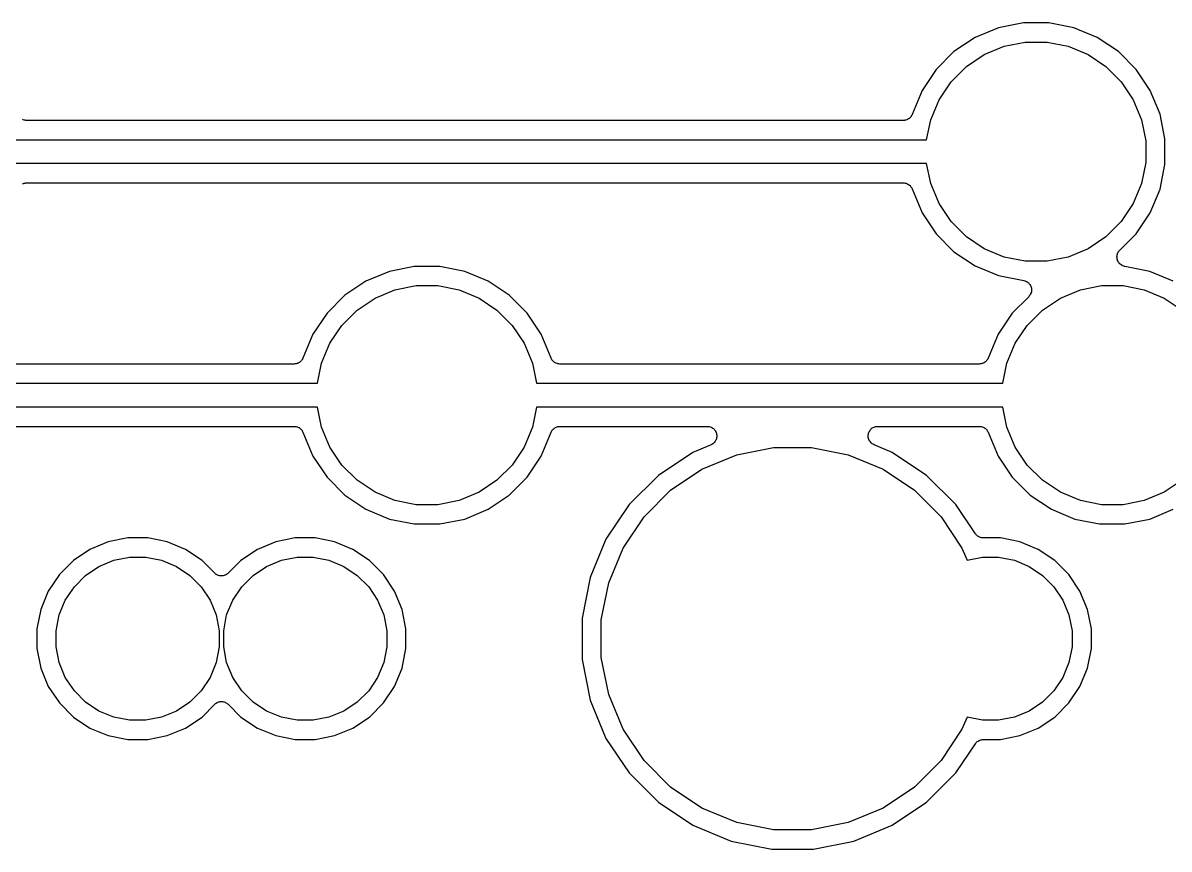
# Model space of a CAD drawing. Extents: x 0.9 to 12.6, y -6.4 to -2.3.
# Drawn here: x 10.6529 to 11.1233, y -5.8989 to -5.5596 of the extents above; entities that cross this region are included whole.
import ezdxf

# ---------------------------------------------------------------- set-up
doc = ezdxf.new("R2010")
doc.units = 0
doc.header["$MEASUREMENT"] = 0
doc.layers.add('BLACK', color=7, linetype='CONTINUOUS')

msp = doc.modelspace()

# ---------------------------------------------------------------- linework, layer by layer
at = {"layer": 'BLACK', "linetype": 'CONTINUOUS'}
for p, q in [((11.0635, -5.55963), (11.0533, -5.56166)), ((11.074, -5.55963), (11.0635, -5.55963)), ((11.0842, -5.56166), (11.074, -5.55963)), ((11.0533, -5.56166), (11.0437, -5.56564)), ((11.0938, -5.56564), (11.0842, -5.56166)), ((11.0437, -5.56564), (11.035, -5.57143)), ((11.0474, -5.57262), (11.0556, -5.56923)), ((11.0556, -5.56923), (11.0643, -5.5675)), ((11.0643, -5.5675), (11.0732, -5.5675)), ((11.0732, -5.5675), (11.0819, -5.56923)), ((11.0819, -5.56923), (11.0901, -5.57262)), ((11.1025, -5.57143), (11.0938, -5.56564)), ((11.035, -5.57143), (11.0277, -5.57879)), ((11.0401, -5.57755), (11.0474, -5.57262)), ((11.0901, -5.57262), (11.0974, -5.57755)), ((11.1098, -5.57879), (11.1025, -5.57143)), ((11.0277, -5.57879), (11.0219, -5.58745)), ((11.0338, -5.58381), (11.0401, -5.57755)), ((11.0974, -5.57755), (11.1037, -5.58381)), ((11.1156, -5.58745), (11.1098, -5.57879)), ((11.0219, -5.58745), (11.0178, -5.59727)), ((11.0289, -5.59118), (11.0338, -5.58381)), ((11.1037, -5.58381), (11.1086, -5.59118)), ((11.1196, -5.59708), (11.1156, -5.58745)), ((11.0255, -5.59937), (11.0289, -5.59118)), ((11.1086, -5.59118), (11.112, -5.59937)), ((11.0176, -5.59765), (11.0175, -5.59797)), ((11.0178, -5.59732), (11.0176, -5.59765)), ((11.0178, -5.59727), (11.0178, -5.59729)), ((11.0178, -5.59729), (11.0178, -5.59729)), ((11.0178, -5.59729), (11.0178, -5.59729)), ((11.0178, -5.59729), (11.0178, -5.59732)), ((11.1216, -5.60729), (11.1196, -5.59708)), ((10.653, -5.59939), (10.6527, -5.59921)), ((10.653, -5.5994), (10.653, -5.59939)), ((10.653, -5.59939), (10.653, -5.59939)), ((10.6534, -5.59951), (10.653, -5.5994)), ((10.6537, -5.59962), (10.6534, -5.59951)), ((10.6538, -5.59962), (10.6537, -5.59962)), ((10.6538, -5.59963), (10.6538, -5.59962)), ((10.6541, -5.59966), (10.6538, -5.59963)), ((10.6545, -5.5997), (10.6541, -5.59966)), ((10.6546, -5.5997), (10.6545, -5.5997)), ((10.6545, -5.5997), (10.6545, -5.5997)), ((10.6545, -5.5997), (10.6545, -5.5997)), ((10.6545, -5.5997), (10.6545, -5.5997)), ((11.0142, -5.5997), (10.6546, -5.5997)), ((11.0146, -5.59967), (11.0142, -5.5997)), ((11.0149, -5.59964), (11.0146, -5.59967)), ((11.015, -5.59963), (11.0149, -5.59963)), ((11.0149, -5.59963), (11.0149, -5.59964)), ((11.0153, -5.59952), (11.015, -5.59963)), ((11.0157, -5.59942), (11.0153, -5.59952)), ((11.016, -5.59923), (11.0157, -5.59941)), ((11.0157, -5.59941), (11.0157, -5.59941)), ((11.0157, -5.59941), (11.0157, -5.59942)), ((11.0163, -5.59907), (11.016, -5.59923)), ((11.0164, -5.59905), (11.0163, -5.59907)), ((11.0167, -5.59882), (11.0164, -5.59905)), ((11.0164, -5.59905), (11.0164, -5.59905)), ((11.0169, -5.59859), (11.0167, -5.59882)), ((11.017, -5.59856), (11.0169, -5.59857)), ((11.0169, -5.59857), (11.0169, -5.59859)), ((11.0172, -5.59828), (11.017, -5.59856)), ((11.0174, -5.598), (11.0172, -5.59828)), ((11.0175, -5.59797), (11.0174, -5.59798)), ((11.0174, -5.59798), (11.0174, -5.598)), ((11.0238, -5.60758), (11.0255, -5.59937)), ((11.112, -5.59937), (11.1137, -5.60807)), ((10.6449, -5.60758), (11.0238, -5.60758)), ((11.1137, -5.60807), (11.1137, -5.61693)), ((11.1216, -5.61771), (11.1216, -5.60729)), ((11.0238, -5.61742), (10.6449, -5.61742)), ((11.0255, -5.62563), (11.0238, -5.61742)), ((11.1137, -5.61693), (11.112, -5.62563)), ((11.1196, -5.62792), (11.1216, -5.61771)), ((10.6527, -5.62576), (10.6531, -5.62559)), ((10.6531, -5.62558), (10.6534, -5.62548)), ((10.6531, -5.62559), (10.6531, -5.62558)), ((10.6531, -5.62559), (10.6531, -5.62559)), ((10.6534, -5.62548), (10.6538, -5.62537)), ((10.6538, -5.62536), (10.6542, -5.62533)), ((10.6538, -5.62537), (10.6538, -5.62536)), ((10.6538, -5.62537), (10.6538, -5.62537)), ((10.6542, -5.62533), (10.6546, -5.6253)), ((10.6546, -5.6253), (11.0142, -5.6253)), ((11.0142, -5.6253), (11.0142, -5.6253)), ((11.0142, -5.6253), (11.0142, -5.6253)), ((11.0142, -5.6253), (11.0142, -5.6253)), ((11.0142, -5.6253), (11.0142, -5.6253)), ((11.0142, -5.6253), (11.0146, -5.62534)), ((11.0146, -5.62534), (11.015, -5.62537)), ((11.015, -5.62537), (11.015, -5.62538)), ((11.015, -5.62538), (11.015, -5.62538)), ((11.015, -5.62538), (11.0154, -5.62549)), ((11.0154, -5.62549), (11.0157, -5.6256)), ((11.0157, -5.6256), (11.0157, -5.62561)), ((11.0157, -5.62561), (11.0157, -5.62561)), ((11.0157, -5.62561), (11.0161, -5.62579)), ((11.0161, -5.62579), (11.0164, -5.62596)), ((11.0164, -5.62596), (11.0164, -5.62598)), ((11.0164, -5.62598), (11.0164, -5.62598)), ((11.0164, -5.62598), (11.0167, -5.62622)), ((11.0289, -5.63382), (11.0255, -5.62563)), ((11.112, -5.62563), (11.1086, -5.63382)), ((11.0167, -5.62622), (11.017, -5.62645)), ((11.017, -5.62645), (11.017, -5.62647)), ((11.017, -5.62647), (11.017, -5.62648)), ((11.017, -5.62648), (11.0172, -5.62676)), ((11.0172, -5.62676), (11.0175, -5.62705)), ((11.0175, -5.62705), (11.0175, -5.62706)), ((11.0175, -5.62706), (11.0175, -5.62708)), ((11.0175, -5.62708), (11.0177, -5.6274)), ((11.0177, -5.6274), (11.0178, -5.62773)), ((11.0178, -5.62773), (11.0219, -5.63755)), ((11.1156, -5.63755), (11.1196, -5.62792)), ((11.0338, -5.64119), (11.0289, -5.63382)), ((11.1086, -5.63382), (11.1037, -5.64119)), ((11.0219, -5.63755), (11.0277, -5.64621)), ((11.1098, -5.64621), (11.1156, -5.63755)), ((11.0401, -5.64745), (11.0338, -5.64119)), ((11.1037, -5.64119), (11.0974, -5.64745)), ((11.0277, -5.64621), (11.035, -5.65357)), ((11.0474, -5.65238), (11.0401, -5.64745)), ((11.0974, -5.64745), (11.0901, -5.65238)), ((11.1031, -5.65296), (11.1098, -5.64621)), ((11.035, -5.65357), (11.0437, -5.65936)), ((11.0556, -5.65577), (11.0474, -5.65238)), ((11.0901, -5.65238), (11.0819, -5.65577)), ((11.1022, -5.65421), (11.1024, -5.65388)), ((11.1024, -5.65388), (11.1026, -5.65355)), ((11.1026, -5.65354), (11.1028, -5.65325)), ((11.1026, -5.65355), (11.1026, -5.65354)), ((11.1026, -5.65354), (11.1026, -5.65354)), ((11.1028, -5.65325), (11.1031, -5.65296)), ((11.0643, -5.6575), (11.0556, -5.65577)), ((11.0732, -5.6575), (11.0643, -5.6575)), ((11.0819, -5.65577), (11.0732, -5.6575)), ((11.1019, -5.65571), (11.102, -5.65533)), ((11.1019, -5.65572), (11.1019, -5.65571)), ((11.1019, -5.65573), (11.1019, -5.65572)), ((11.102, -5.6561), (11.1019, -5.65573)), ((11.102, -5.65495), (11.1021, -5.65458)), ((11.102, -5.65496), (11.102, -5.65495)), ((11.102, -5.65495), (11.102, -5.65495)), ((11.102, -5.65533), (11.102, -5.65496)), ((11.102, -5.65647), (11.102, -5.6561)), ((11.102, -5.65648), (11.102, -5.65647)), ((11.102, -5.65649), (11.102, -5.65648)), ((11.1021, -5.65685), (11.102, -5.65649)), ((11.1021, -5.65458), (11.1022, -5.65423)), ((11.1022, -5.65721), (11.1021, -5.65685)), ((11.1022, -5.65422), (11.1022, -5.65421)), ((11.1022, -5.65423), (11.1022, -5.65422)), ((11.1022, -5.65722), (11.1022, -5.65721)), ((11.1022, -5.65723), (11.1022, -5.65722)), ((11.1024, -5.65756), (11.1022, -5.65723)), ((11.1026, -5.65789), (11.1024, -5.65756)), ((11.1026, -5.6579), (11.1026, -5.65789)), ((11.1026, -5.65791), (11.1026, -5.6579)), ((11.1028, -5.6582), (11.1026, -5.65791)), ((11.103, -5.65849), (11.1028, -5.6582)), ((11.103, -5.6585), (11.103, -5.65849)), ((11.1033, -5.65875), (11.103, -5.6585)), ((11.103, -5.6585), (11.103, -5.6585)), ((11.1036, -5.65899), (11.1033, -5.65875)), ((10.8033, -5.66166), (10.7937, -5.66564)), ((10.8135, -5.65963), (10.8033, -5.66166)), ((10.824, -5.65963), (10.8135, -5.65963)), ((10.8342, -5.66166), (10.824, -5.65963)), ((10.8438, -5.66564), (10.8342, -5.66166)), ((11.0437, -5.65936), (11.0533, -5.66334)), ((11.0533, -5.66334), (11.0637, -5.6654)), ((11.1036, -5.659), (11.1036, -5.65899)), ((11.1036, -5.65899), (11.1036, -5.65899)), ((11.104, -5.65918), (11.1036, -5.659)), ((11.1043, -5.65936), (11.104, -5.65918)), ((11.1047, -5.65948), (11.1043, -5.65936)), ((11.1043, -5.65936), (11.1043, -5.65936)), ((11.1043, -5.65936), (11.1043, -5.65936)), ((11.105, -5.65959), (11.1047, -5.65948)), ((11.1051, -5.6596), (11.105, -5.65959)), ((11.105, -5.65959), (11.105, -5.65959)), ((11.105, -5.65959), (11.105, -5.65959)), ((11.105, -5.65959), (11.105, -5.65959)), ((11.1154, -5.66166), (11.1051, -5.6596)), ((11.125, -5.66564), (11.1154, -5.66166)), ((10.7937, -5.66564), (10.785, -5.67143)), ((10.8056, -5.66923), (10.8143, -5.6675)), ((10.8143, -5.6675), (10.8232, -5.6675)), ((10.8232, -5.6675), (10.8319, -5.66923)), ((10.8525, -5.67143), (10.8438, -5.66564)), ((11.0637, -5.6654), (11.0637, -5.66541)), ((11.0637, -5.66541), (11.0637, -5.66541)), ((11.0637, -5.66541), (11.0637, -5.66541)), ((11.0637, -5.66541), (11.0637, -5.66541)), ((11.0637, -5.66541), (11.0641, -5.66552)), ((11.0641, -5.66552), (11.0644, -5.66564)), ((11.0644, -5.66564), (11.0644, -5.66564)), ((11.0644, -5.66564), (11.0645, -5.66564)), ((11.0645, -5.66564), (11.0648, -5.66582)), ((11.0648, -5.66582), (11.0651, -5.666)), ((11.0651, -5.666), (11.0651, -5.66601)), ((11.0651, -5.66601), (11.0651, -5.66601)), ((11.0651, -5.66601), (11.0654, -5.66625)), ((11.0654, -5.66625), (11.0657, -5.6665)), ((11.0657, -5.6665), (11.0657, -5.6665)), ((11.0657, -5.6665), (11.0657, -5.66651)), ((11.0657, -5.66651), (11.0659, -5.6668)), ((11.0659, -5.6668), (11.0662, -5.66709)), ((11.0662, -5.66709), (11.0662, -5.6671)), ((11.0662, -5.6671), (11.0662, -5.66711)), ((11.0662, -5.66711), (11.0664, -5.66744)), ((11.0664, -5.66744), (11.0665, -5.66777)), ((11.0665, -5.66777), (11.0665, -5.66778)), ((11.0665, -5.66778), (11.0665, -5.66779)), ((11.0665, -5.66779), (11.0667, -5.66815)), ((11.0667, -5.66815), (11.0668, -5.66851)), ((11.0869, -5.66923), (11.0956, -5.6675)), ((11.0956, -5.6675), (11.1044, -5.6675)), ((11.1044, -5.6675), (11.1131, -5.66923)), ((10.785, -5.67143), (10.7777, -5.67879)), ((10.7901, -5.67755), (10.7974, -5.67262)), ((10.7974, -5.67262), (10.8056, -5.66923)), ((10.8319, -5.66923), (10.8401, -5.67262)), ((10.8401, -5.67262), (10.8474, -5.67755)), ((10.8598, -5.67879), (10.8525, -5.67143)), ((11.0657, -5.67204), (11.0589, -5.67879)), ((11.0659, -5.67175), (11.0657, -5.67204)), ((11.0662, -5.67146), (11.0659, -5.67175)), ((11.0663, -5.67112), (11.0662, -5.67145)), ((11.0662, -5.67145), (11.0662, -5.67146)), ((11.0662, -5.67146), (11.0662, -5.67146)), ((11.0665, -5.67079), (11.0663, -5.67112)), ((11.0666, -5.67042), (11.0665, -5.67077)), ((11.0665, -5.67077), (11.0665, -5.67078)), ((11.0665, -5.67078), (11.0665, -5.67079)), ((11.0668, -5.67005), (11.0666, -5.67042)), ((11.0668, -5.66851), (11.0668, -5.66852)), ((11.0668, -5.66852), (11.0668, -5.66853)), ((11.0668, -5.66853), (11.0668, -5.6689)), ((11.0668, -5.6689), (11.0668, -5.66927)), ((11.0668, -5.66927), (11.0668, -5.66928)), ((11.0668, -5.66928), (11.0668, -5.66929)), ((11.0668, -5.66929), (11.0668, -5.66967)), ((11.0668, -5.66967), (11.0668, -5.67004)), ((11.0668, -5.67004), (11.0668, -5.67005)), ((11.0668, -5.67005), (11.0668, -5.67005)), ((11.0713, -5.67755), (11.0787, -5.67262)), ((11.0787, -5.67262), (11.0869, -5.66923)), ((11.1131, -5.66923), (11.1213, -5.67262)), ((11.1213, -5.67262), (11.1287, -5.67755)), ((10.7838, -5.68381), (10.7901, -5.67755)), ((10.8474, -5.67755), (10.8537, -5.68381)), ((11.065, -5.68381), (11.0713, -5.67755)), ((10.7777, -5.67879), (10.7719, -5.68745)), ((10.8656, -5.68745), (10.8598, -5.67879)), ((11.0589, -5.67879), (11.0531, -5.68745)), ((10.7789, -5.69118), (10.7838, -5.68381)), ((10.8537, -5.68381), (10.8586, -5.69118)), ((11.0601, -5.69118), (11.065, -5.68381)), ((10.7719, -5.68745), (10.7678, -5.69727)), ((10.7755, -5.69937), (10.7789, -5.69118)), ((10.8586, -5.69118), (10.862, -5.69937)), ((10.8697, -5.69727), (10.8656, -5.68745)), ((11.0531, -5.68745), (11.0491, -5.69727)), ((11.0567, -5.69937), (11.0601, -5.69118)), ((10.7642, -5.6997), (10.4046, -5.6997)), ((10.7646, -5.69967), (10.7642, -5.6997)), ((10.7649, -5.69964), (10.7646, -5.69967)), ((10.765, -5.69963), (10.7649, -5.69963)), ((10.7649, -5.69963), (10.7649, -5.69964)), ((10.7653, -5.69952), (10.765, -5.69963)), ((10.7657, -5.69942), (10.7653, -5.69952)), ((10.766, -5.69923), (10.7657, -5.69941)), ((10.7657, -5.69941), (10.7657, -5.69941)), ((10.7657, -5.69941), (10.7657, -5.69942)), ((10.7663, -5.69907), (10.766, -5.69923)), ((10.7664, -5.69905), (10.7663, -5.69907)), ((10.7667, -5.69882), (10.7664, -5.69905)), ((10.7664, -5.69905), (10.7664, -5.69905)), ((10.7669, -5.69859), (10.7667, -5.69882)), ((10.767, -5.69856), (10.7669, -5.69857)), ((10.7669, -5.69857), (10.7669, -5.69859)), ((10.7672, -5.69828), (10.767, -5.69856)), ((10.7674, -5.698), (10.7672, -5.69828)), ((10.7675, -5.69797), (10.7674, -5.69798)), ((10.7674, -5.69798), (10.7674, -5.698)), ((10.7676, -5.69765), (10.7675, -5.69797)), ((10.7678, -5.69732), (10.7676, -5.69765)), ((10.7678, -5.69727), (10.7678, -5.69729)), ((10.7678, -5.69729), (10.7678, -5.69729)), ((10.7678, -5.69729), (10.7678, -5.69729)), ((10.7678, -5.69729), (10.7678, -5.69732)), ((10.7738, -5.70758), (10.7755, -5.69937)), ((10.862, -5.69937), (10.8637, -5.70758)), ((10.8698, -5.6976), (10.8697, -5.69727)), ((10.87, -5.69792), (10.8698, -5.6976)), ((10.87, -5.69794), (10.87, -5.69792)), ((10.87, -5.69795), (10.87, -5.69794)), ((10.8703, -5.69824), (10.87, -5.69795)), ((10.8705, -5.69852), (10.8703, -5.69824)), ((10.8705, -5.69853), (10.8705, -5.69852)), ((10.8705, -5.69855), (10.8705, -5.69853)), ((10.8708, -5.69878), (10.8705, -5.69855)), ((10.8711, -5.69902), (10.8708, -5.69878)), ((10.8711, -5.69904), (10.8711, -5.69902)), ((10.8711, -5.69902), (10.8711, -5.69902)), ((10.8714, -5.69921), (10.8711, -5.69904)), ((10.8718, -5.69939), (10.8714, -5.69921)), ((10.8718, -5.6994), (10.8718, -5.69939)), ((10.8718, -5.69939), (10.8718, -5.69939)), ((10.8721, -5.69951), (10.8718, -5.6994)), ((10.8725, -5.69962), (10.8721, -5.69951)), ((10.8725, -5.69963), (10.8725, -5.69962)), ((10.8725, -5.69962), (10.8725, -5.69962)), ((10.8729, -5.69966), (10.8725, -5.69963)), ((10.8733, -5.6997), (10.8729, -5.69966)), ((11.0454, -5.6997), (10.8733, -5.6997)), ((10.8733, -5.6997), (10.8733, -5.6997)), ((10.8733, -5.6997), (10.8733, -5.6997)), ((10.8733, -5.6997), (10.8733, -5.6997)), ((10.8733, -5.6997), (10.8733, -5.6997)), ((11.0458, -5.69967), (11.0454, -5.6997)), ((11.0462, -5.69964), (11.0458, -5.69967)), ((11.0466, -5.69952), (11.0462, -5.69963)), ((11.0462, -5.69963), (11.0462, -5.69963)), ((11.0462, -5.69963), (11.0462, -5.69964)), ((11.0469, -5.69942), (11.0466, -5.69952)), ((11.0473, -5.69923), (11.0469, -5.69941)), ((11.0469, -5.69941), (11.0469, -5.69941)), ((11.0469, -5.69941), (11.0469, -5.69942)), ((11.0476, -5.69907), (11.0473, -5.69923)), ((11.0479, -5.69882), (11.0476, -5.69905)), ((11.0476, -5.69905), (11.0476, -5.69905)), ((11.0476, -5.69905), (11.0476, -5.69907)), ((11.0482, -5.69859), (11.0479, -5.69882)), ((11.0484, -5.69828), (11.0482, -5.69856)), ((11.0482, -5.69856), (11.0482, -5.69857)), ((11.0482, -5.69857), (11.0482, -5.69859)), ((11.0487, -5.698), (11.0484, -5.69828)), ((11.0489, -5.69765), (11.0487, -5.69797)), ((11.0487, -5.69797), (11.0487, -5.69798)), ((11.0487, -5.69798), (11.0487, -5.698)), ((11.0491, -5.69732), (11.0489, -5.69765)), ((11.0491, -5.69727), (11.0491, -5.69729)), ((11.0491, -5.69729), (11.0491, -5.69729)), ((11.0491, -5.69729), (11.0491, -5.69729)), ((11.0491, -5.69729), (11.0491, -5.69732)), ((11.0551, -5.70758), (11.0567, -5.69937)), ((10.3949, -5.70758), (10.7738, -5.70758)), ((10.8637, -5.70758), (11.0551, -5.70758)), ((10.7738, -5.71742), (10.3949, -5.71742)), ((10.7755, -5.72563), (10.7738, -5.71742)), ((10.8637, -5.71742), (10.862, -5.72563)), ((11.0551, -5.71742), (10.8637, -5.71742)), ((11.0567, -5.72563), (11.0551, -5.71742)), ((10.535, -5.7253), (10.7642, -5.7253)), ((10.7642, -5.7253), (10.7642, -5.7253)), ((10.7642, -5.7253), (10.7642, -5.7253)), ((10.7642, -5.7253), (10.7642, -5.7253)), ((10.7642, -5.7253), (10.7642, -5.7253)), ((10.7642, -5.7253), (10.7646, -5.72534)), ((10.7646, -5.72534), (10.765, -5.72537)), ((10.765, -5.72537), (10.765, -5.72538)), ((10.765, -5.72538), (10.765, -5.72538)), ((10.765, -5.72538), (10.7654, -5.72549)), ((10.7654, -5.72549), (10.7657, -5.7256)), ((10.7657, -5.7256), (10.7657, -5.72561)), ((10.7657, -5.72561), (10.7657, -5.72561)), ((10.7657, -5.72561), (10.7661, -5.72579)), ((10.7661, -5.72579), (10.7664, -5.72596)), ((10.7664, -5.72596), (10.7664, -5.72598)), ((10.7664, -5.72598), (10.7664, -5.72598)), ((10.7664, -5.72598), (10.7667, -5.72622)), ((10.7667, -5.72622), (10.767, -5.72645)), ((10.767, -5.72645), (10.767, -5.72647)), ((10.767, -5.72647), (10.767, -5.72648)), ((10.767, -5.72648), (10.7672, -5.72676)), ((10.7672, -5.72676), (10.7675, -5.72705)), ((10.7675, -5.72705), (10.7675, -5.72706)), ((10.7675, -5.72706), (10.7675, -5.72708)), ((10.7675, -5.72708), (10.7677, -5.7274)), ((10.7677, -5.7274), (10.7678, -5.72773)), ((10.7678, -5.72773), (10.7719, -5.73755)), ((10.7789, -5.73382), (10.7755, -5.72563)), ((10.862, -5.72563), (10.8586, -5.73382)), ((10.8656, -5.73755), (10.8697, -5.72773)), ((10.8697, -5.72768), (10.8699, -5.72735)), ((10.8697, -5.72771), (10.8697, -5.72768)), ((10.8697, -5.72773), (10.8697, -5.72771)), ((10.8697, -5.72771), (10.8697, -5.72771)), ((10.8697, -5.72771), (10.8697, -5.72771)), ((10.8699, -5.72735), (10.87, -5.72703)), ((10.87, -5.72703), (10.8701, -5.72702)), ((10.8701, -5.727), (10.8703, -5.72672)), ((10.8701, -5.72702), (10.8701, -5.727)), ((10.8703, -5.72672), (10.8705, -5.72644)), ((10.8705, -5.72644), (10.8706, -5.72643)), ((10.8706, -5.72641), (10.8709, -5.72618)), ((10.8706, -5.72643), (10.8706, -5.72641)), ((10.8709, -5.72618), (10.8711, -5.72595)), ((10.8711, -5.72595), (10.8712, -5.72593)), ((10.8711, -5.72595), (10.8711, -5.72595)), ((10.8712, -5.72593), (10.8715, -5.72576)), ((10.8715, -5.72576), (10.8718, -5.72559)), ((10.8718, -5.72558), (10.8722, -5.72548)), ((10.8718, -5.72559), (10.8718, -5.72558)), ((10.8718, -5.72559), (10.8718, -5.72559)), ((10.8722, -5.72548), (10.8725, -5.72537)), ((10.8725, -5.72537), (10.8726, -5.72537)), ((10.8726, -5.72536), (10.8729, -5.72533)), ((10.8726, -5.72537), (10.8726, -5.72536)), ((10.8729, -5.72533), (10.8733, -5.7253)), ((10.8733, -5.7253), (10.9338, -5.7253)), ((10.9338, -5.7253), (10.9338, -5.7253)), ((10.9338, -5.7253), (10.9338, -5.7253)), ((10.9338, -5.7253), (10.9338, -5.7253)), ((10.9338, -5.7253), (10.9338, -5.7253)), ((10.9338, -5.7253), (10.9342, -5.72534)), ((10.9342, -5.72534), (10.9346, -5.72538)), ((10.9346, -5.72538), (10.9346, -5.72538)), ((10.9346, -5.72538), (10.9346, -5.72538)), ((10.9346, -5.72538), (10.935, -5.7255)), ((10.935, -5.7255), (10.9353, -5.72561)), ((10.9353, -5.72561), (10.9353, -5.72561)), ((10.9353, -5.72561), (10.9353, -5.72561)), ((10.9353, -5.72561), (10.9357, -5.7258)), ((10.9357, -5.7258), (10.936, -5.72598)), ((10.936, -5.72598), (10.936, -5.72598)), ((10.936, -5.72598), (10.936, -5.72598)), ((10.936, -5.72598), (10.9363, -5.72623)), ((10.9363, -5.72623), (10.9366, -5.72647)), ((10.9366, -5.72647), (10.9366, -5.72648)), ((10.9366, -5.72648), (10.9366, -5.72648)), ((10.9366, -5.72648), (10.9368, -5.72677)), ((10.9368, -5.72677), (10.9371, -5.72707)), ((10.9371, -5.72707), (10.9371, -5.72707)), ((10.9371, -5.72707), (10.9371, -5.72708)), ((10.9371, -5.72708), (10.9372, -5.7274)), ((10.9372, -5.7274), (10.9374, -5.72775)), ((10.9374, -5.72775), (10.9374, -5.72775)), ((10.9374, -5.72775), (10.9374, -5.72776)), ((10.9374, -5.72776), (10.9375, -5.72812)), ((10.9375, -5.72812), (10.9376, -5.72849)), ((10.9376, -5.72849), (10.9376, -5.72849)), ((10.9376, -5.72849), (10.9376, -5.72849)), ((10.9376, -5.72849), (10.9377, -5.72889)), ((10.9377, -5.72889), (10.9377, -5.72925)), ((10.9377, -5.72925), (10.9377, -5.72926)), ((10.9377, -5.72926), (10.9377, -5.72926)), ((10.9377, -5.72926), (10.9377, -5.72965)), ((10.9998, -5.72883), (10.9999, -5.72844)), ((10.9998, -5.7292), (10.9998, -5.72883)), ((10.9998, -5.7296), (10.9998, -5.7292)), ((10.9998, -5.7292), (10.9998, -5.7292)), ((10.9998, -5.7292), (10.9998, -5.7292)), ((10.9999, -5.72843), (11, -5.72807)), ((10.9999, -5.72844), (10.9999, -5.72843)), ((10.9999, -5.72844), (10.9999, -5.72844)), ((11, -5.72807), (11.0001, -5.72771)), ((11.0001, -5.7277), (11.0003, -5.72736)), ((11.0001, -5.72771), (11.0001, -5.7277)), ((11.0001, -5.7277), (11.0001, -5.7277)), ((11.0003, -5.72736), (11.0005, -5.72703)), ((11.0005, -5.72703), (11.0007, -5.72673)), ((11.0005, -5.72703), (11.0005, -5.72703)), ((11.0005, -5.72703), (11.0005, -5.72703)), ((11.0007, -5.72673), (11.0009, -5.72644)), ((11.0009, -5.72643), (11.0012, -5.72619)), ((11.0009, -5.72644), (11.0009, -5.72643)), ((11.0009, -5.72644), (11.0009, -5.72644)), ((11.0012, -5.72619), (11.0015, -5.72595)), ((11.0015, -5.72595), (11.0019, -5.72578)), ((11.0015, -5.72595), (11.0015, -5.72595)), ((11.0015, -5.72595), (11.0015, -5.72595)), ((11.0019, -5.72578), (11.0022, -5.72559)), ((11.0022, -5.72559), (11.0026, -5.72548)), ((11.0022, -5.72559), (11.0022, -5.72559)), ((11.0022, -5.72559), (11.0022, -5.72559)), ((11.0026, -5.72548), (11.003, -5.72537)), ((11.003, -5.72537), (11.0033, -5.72533)), ((11.003, -5.72537), (11.003, -5.72537)), ((11.003, -5.72537), (11.003, -5.72537)), ((11.0033, -5.72533), (11.0037, -5.7253)), ((11.0037, -5.7253), (11.0454, -5.7253)), ((11.0454, -5.7253), (11.0455, -5.7253)), ((11.0455, -5.7253), (11.0455, -5.7253)), ((11.0455, -5.7253), (11.0455, -5.7253)), ((11.0455, -5.7253), (11.0455, -5.7253)), ((11.0455, -5.7253), (11.0459, -5.72534)), ((11.0459, -5.72534), (11.0462, -5.72537)), ((11.0462, -5.72537), (11.0462, -5.72538)), ((11.0462, -5.72538), (11.0463, -5.72538)), ((11.0463, -5.72538), (11.0466, -5.72549)), ((11.0466, -5.72549), (11.047, -5.7256)), ((11.047, -5.7256), (11.047, -5.72561)), ((11.047, -5.72561), (11.047, -5.72561)), ((11.047, -5.72561), (11.0473, -5.72579)), ((11.0473, -5.72579), (11.0476, -5.72596)), ((11.0476, -5.72596), (11.0476, -5.72598)), ((11.0476, -5.72598), (11.0477, -5.72598)), ((11.0477, -5.72598), (11.0479, -5.72622)), ((11.0479, -5.72622), (11.0482, -5.72645)), ((11.0482, -5.72645), (11.0482, -5.72647)), ((11.0482, -5.72647), (11.0483, -5.72648)), ((11.0483, -5.72648), (11.0485, -5.72676)), ((11.0485, -5.72676), (11.0487, -5.72705)), ((11.0487, -5.72705), (11.0487, -5.72706)), ((11.0487, -5.72706), (11.0487, -5.72708)), ((11.0487, -5.72708), (11.0489, -5.7274)), ((11.0489, -5.7274), (11.0491, -5.72773)), ((11.0491, -5.72773), (11.0531, -5.73755)), ((11.0601, -5.73382), (11.0567, -5.72563)), ((10.7838, -5.74119), (10.7789, -5.73382)), ((10.8586, -5.73382), (10.8537, -5.74119)), ((10.9353, -5.73287), (10.9278, -5.73596)), ((10.9356, -5.73269), (10.9353, -5.73287)), ((10.9353, -5.73287), (10.9353, -5.73287)), ((10.9353, -5.73287), (10.9353, -5.73287)), ((10.936, -5.73251), (10.9356, -5.73269)), ((10.9363, -5.73226), (10.936, -5.73251)), ((10.936, -5.73251), (10.936, -5.73251)), ((10.936, -5.73251), (10.936, -5.73251)), ((10.9366, -5.73203), (10.9363, -5.73226)), ((10.9368, -5.73172), (10.9366, -5.73202)), ((10.9366, -5.73202), (10.9366, -5.73202)), ((10.9366, -5.73202), (10.9366, -5.73203)), ((10.937, -5.73143), (10.9368, -5.73172)), ((10.9372, -5.7311), (10.937, -5.73143)), ((10.937, -5.73143), (10.937, -5.73143)), ((10.937, -5.73143), (10.937, -5.73143)), ((10.9374, -5.73076), (10.9372, -5.7311)), ((10.9375, -5.7304), (10.9374, -5.73075)), ((10.9374, -5.73075), (10.9374, -5.73075)), ((10.9374, -5.73075), (10.9374, -5.73076)), ((10.9376, -5.73002), (10.9375, -5.7304)), ((10.9377, -5.72965), (10.9376, -5.73002)), ((10.9376, -5.73002), (10.9376, -5.73002)), ((10.9376, -5.73002), (10.9376, -5.73002)), ((10.9459, -5.73702), (10.961, -5.734)), ((10.961, -5.734), (10.9765, -5.734)), ((10.9765, -5.734), (10.9916, -5.73702)), ((10.9998, -5.72996), (10.9998, -5.7296)), ((10.9999, -5.72997), (10.9998, -5.72996)), ((11, -5.73034), (10.9999, -5.72997)), ((10.9999, -5.72997), (10.9999, -5.72997)), ((11.0001, -5.7307), (11, -5.73034)), ((11.0001, -5.73071), (11.0001, -5.7307)), ((11.0001, -5.7307), (11.0001, -5.7307)), ((11.0002, -5.73104), (11.0001, -5.73071)), ((11.0004, -5.73138), (11.0002, -5.73104)), ((11.0004, -5.73139), (11.0004, -5.73138)), ((11.0007, -5.73168), (11.0004, -5.73139)), ((11.0004, -5.73139), (11.0004, -5.73139)), ((11.0009, -5.73198), (11.0007, -5.73168)), ((11.0009, -5.73199), (11.0009, -5.73198)), ((11.0009, -5.73198), (11.0009, -5.73198)), ((11.0012, -5.73222), (11.0009, -5.73199)), ((11.0015, -5.73248), (11.0012, -5.73222)), ((11.0018, -5.73266), (11.0015, -5.73248)), ((11.0015, -5.73248), (11.0015, -5.73248)), ((11.0015, -5.73248), (11.0015, -5.73248)), ((11.0022, -5.73285), (11.0018, -5.73266)), ((11.0022, -5.73287), (11.0022, -5.73285)), ((11.0022, -5.73285), (11.0022, -5.73285)), ((11.0022, -5.73285), (11.0022, -5.73285)), ((11.0022, -5.73285), (11.0022, -5.73285)), ((11.0097, -5.73596), (11.0022, -5.73287)), ((11.065, -5.74119), (11.0601, -5.73382)), ((10.7719, -5.73755), (10.7777, -5.74621)), ((10.8598, -5.74621), (10.8656, -5.73755)), ((10.9278, -5.73596), (10.9137, -5.74541)), ((10.9316, -5.74293), (10.9459, -5.73702)), ((10.9916, -5.73702), (11.0059, -5.74293)), ((11.0238, -5.74541), (11.0097, -5.73596)), ((11.0531, -5.73755), (11.0589, -5.74621)), ((10.7901, -5.74745), (10.7838, -5.74119)), ((10.8537, -5.74119), (10.8474, -5.74745)), ((10.9187, -5.75153), (10.9316, -5.74293)), ((11.0059, -5.74293), (11.0188, -5.75153)), ((11.0713, -5.74745), (11.065, -5.74119)), ((10.7777, -5.74621), (10.785, -5.75357)), ((10.7974, -5.75238), (10.7901, -5.74745)), ((10.8474, -5.74745), (10.8401, -5.75238)), ((10.8525, -5.75357), (10.8598, -5.74621)), ((10.9137, -5.74541), (10.9017, -5.75744)), ((11.0358, -5.75744), (11.0238, -5.74541)), ((11.0589, -5.74621), (11.0663, -5.75357)), ((11.0787, -5.75238), (11.0713, -5.74745)), ((11.1287, -5.74745), (11.1213, -5.75238)), ((10.8056, -5.75577), (10.7974, -5.75238)), ((10.8401, -5.75238), (10.8319, -5.75577)), ((10.9078, -5.76246), (10.9187, -5.75153)), ((11.0188, -5.75153), (11.0297, -5.76246)), ((11.0869, -5.75577), (11.0787, -5.75238)), ((11.1213, -5.75238), (11.1131, -5.75577)), ((10.785, -5.75357), (10.7937, -5.75936)), ((10.8143, -5.7575), (10.8056, -5.75577)), ((10.8232, -5.7575), (10.8143, -5.7575)), ((10.8319, -5.75577), (10.8232, -5.7575)), ((10.8438, -5.75936), (10.8525, -5.75357)), ((10.9017, -5.75744), (10.8922, -5.77159)), ((11.0438, -5.76938), (11.0358, -5.75744)), ((11.0663, -5.75357), (11.075, -5.75936)), ((11.0956, -5.7575), (11.0869, -5.75577)), ((11.1044, -5.7575), (11.0956, -5.7575)), ((11.1131, -5.75577), (11.1044, -5.7575)), ((10.7937, -5.75936), (10.8033, -5.76334)), ((10.8342, -5.76334), (10.8438, -5.75936)), ((11.075, -5.75936), (11.0846, -5.76334)), ((11.1154, -5.76334), (11.125, -5.75936)), ((10.8033, -5.76334), (10.8135, -5.76537)), ((10.8135, -5.76537), (10.824, -5.76537)), ((10.824, -5.76537), (10.8342, -5.76334)), ((10.8992, -5.77532), (10.9078, -5.76246)), ((11.0297, -5.76246), (11.0383, -5.77532)), ((11.0846, -5.76334), (11.0948, -5.76537)), ((11.0948, -5.76537), (11.1052, -5.76537)), ((11.1052, -5.76537), (11.1154, -5.76334)), ((10.6959, -5.77113), (10.6879, -5.77272)), ((10.7041, -5.77113), (10.6959, -5.77113)), ((10.7121, -5.77272), (10.7041, -5.77113)), ((10.7647, -5.77113), (10.7567, -5.77272)), ((10.7728, -5.77113), (10.7647, -5.77113)), ((10.7808, -5.77272), (10.7728, -5.77113)), ((10.8922, -5.77159), (10.8857, -5.78731)), ((11.0441, -5.76966), (11.0438, -5.76938)), ((11.0443, -5.76994), (11.0441, -5.76966)), ((11.0443, -5.76996), (11.0443, -5.76994)), ((11.0443, -5.76997), (11.0443, -5.76996)), ((11.0446, -5.7702), (11.0443, -5.76997)), ((11.0449, -5.77044), (11.0446, -5.7702)), ((11.0449, -5.77045), (11.0449, -5.77044)), ((11.0449, -5.77046), (11.0449, -5.77045)), ((11.0452, -5.77063), (11.0449, -5.77046)), ((11.0455, -5.77081), (11.0452, -5.77063)), ((11.0456, -5.77081), (11.0455, -5.77081)), ((11.0456, -5.77082), (11.0456, -5.77081)), ((11.0459, -5.77093), (11.0456, -5.77082)), ((11.0463, -5.77104), (11.0459, -5.77093)), ((11.0463, -5.77105), (11.0463, -5.77104)), ((11.0463, -5.77104), (11.0463, -5.77104)), ((11.0467, -5.77108), (11.0463, -5.77105)), ((11.047, -5.77113), (11.0467, -5.77108)), ((11.0471, -5.77113), (11.047, -5.77113)), ((11.0541, -5.77113), (11.0471, -5.77113)), ((11.0471, -5.77113), (11.0471, -5.77113)), ((11.0471, -5.77113), (11.0471, -5.77113)), ((11.0471, -5.77113), (11.0471, -5.77113)), ((11.0621, -5.77272), (11.0541, -5.77113)), ((10.6804, -5.77583), (10.6736, -5.78036)), ((10.6879, -5.77272), (10.6804, -5.77583)), ((10.7196, -5.77583), (10.7121, -5.77272)), ((10.7264, -5.78036), (10.7196, -5.77583)), ((10.7492, -5.77583), (10.7424, -5.78036)), ((10.7567, -5.77272), (10.7492, -5.77583)), ((10.7883, -5.77583), (10.7808, -5.77272)), ((10.7951, -5.78036), (10.7883, -5.77583)), ((10.8933, -5.7896), (10.8992, -5.77532)), ((11.0383, -5.77532), (11.0404, -5.78026)), ((11.0696, -5.77583), (11.0621, -5.77272)), ((11.0764, -5.78036), (11.0696, -5.77583)), ((10.6736, -5.78036), (10.6679, -5.78613)), ((10.6841, -5.78281), (10.6902, -5.78029)), ((10.6902, -5.78029), (10.6967, -5.779)), ((10.6967, -5.779), (10.7033, -5.779)), ((10.7033, -5.779), (10.7098, -5.78029)), ((10.7098, -5.78029), (10.7159, -5.78281)), ((10.7316, -5.78558), (10.7264, -5.78036)), ((10.7424, -5.78036), (10.7372, -5.78558)), ((10.7529, -5.78281), (10.759, -5.78029)), ((10.759, -5.78029), (10.7655, -5.779)), ((10.7655, -5.779), (10.772, -5.779)), ((10.772, -5.779), (10.7785, -5.78029)), ((10.7785, -5.78029), (10.7846, -5.78281)), ((10.8009, -5.78613), (10.7951, -5.78036)), ((11.0404, -5.78026), (11.0467, -5.779)), ((11.0467, -5.779), (11.0533, -5.779)), ((11.0533, -5.779), (11.0598, -5.78029)), ((11.0598, -5.78029), (11.0659, -5.78281)), ((11.0821, -5.78613), (11.0764, -5.78036)), ((10.6786, -5.78648), (10.6841, -5.78281)), ((10.7159, -5.78281), (10.7214, -5.78648)), ((10.7319, -5.78581), (10.7316, -5.78558)), ((10.7322, -5.78605), (10.7319, -5.78581)), ((10.7368, -5.78585), (10.7365, -5.78608)), ((10.7371, -5.78562), (10.7368, -5.78585)), ((10.7372, -5.78558), (10.7371, -5.7856)), ((10.7371, -5.7856), (10.7371, -5.7856)), ((10.7371, -5.7856), (10.7371, -5.7856)), ((10.7371, -5.7856), (10.7371, -5.78562)), ((10.7474, -5.78648), (10.7529, -5.78281)), ((10.7846, -5.78281), (10.7901, -5.78648)), ((11.0659, -5.78281), (11.0714, -5.78648)), ((10.6679, -5.78613), (10.6633, -5.7929)), ((10.674, -5.79115), (10.6786, -5.78648)), ((10.7214, -5.78648), (10.726, -5.79115)), ((10.7322, -5.78606), (10.7322, -5.78605)), ((10.7322, -5.78607), (10.7322, -5.78606)), ((10.7325, -5.78624), (10.7322, -5.78607)), ((10.7328, -5.78642), (10.7325, -5.78624)), ((10.7329, -5.78643), (10.7328, -5.78642)), ((10.7328, -5.78642), (10.7328, -5.78642)), ((10.7332, -5.78654), (10.7329, -5.78643)), ((10.7336, -5.78665), (10.7332, -5.78654)), ((10.734, -5.78669), (10.7336, -5.78665)), ((10.7336, -5.78665), (10.7336, -5.78665)), ((10.7336, -5.78665), (10.7336, -5.78665)), ((10.7343, -5.78673), (10.734, -5.78669)), ((10.7344, -5.78673), (10.7343, -5.78673)), ((10.7343, -5.78673), (10.7343, -5.78673)), ((10.7347, -5.7867), (10.7344, -5.78673)), ((10.7351, -5.78667), (10.7347, -5.7867)), ((10.7355, -5.78655), (10.7351, -5.78666)), ((10.7351, -5.78666), (10.7351, -5.78666)), ((10.7351, -5.78666), (10.7351, -5.78667)), ((10.7358, -5.78645), (10.7355, -5.78655)), ((10.7359, -5.78644), (10.7358, -5.78644)), ((10.7358, -5.78644), (10.7358, -5.78645)), ((10.7362, -5.78627), (10.7359, -5.78644)), ((10.7365, -5.7861), (10.7362, -5.78627)), ((10.7365, -5.78608), (10.7365, -5.78609)), ((10.7365, -5.78609), (10.7365, -5.7861)), ((10.7427, -5.79115), (10.7474, -5.78648)), ((10.7901, -5.78648), (10.7948, -5.79115)), ((10.8054, -5.7929), (10.8009, -5.78613)), ((10.8857, -5.78731), (10.8824, -5.80399)), ((10.8902, -5.80477), (10.8933, -5.7896)), ((11.0714, -5.78648), (11.076, -5.79115)), ((11.0867, -5.7929), (11.0821, -5.78613)), ((10.6633, -5.7929), (10.6602, -5.80043)), ((10.6703, -5.79663), (10.674, -5.79115)), ((10.726, -5.79115), (10.7297, -5.79663)), ((10.7391, -5.79663), (10.7427, -5.79115)), ((10.7948, -5.79115), (10.7984, -5.79663)), ((10.8085, -5.80043), (10.8054, -5.7929)), ((11.076, -5.79115), (11.0797, -5.79663)), ((11.0898, -5.80043), (11.0867, -5.7929)), ((10.6678, -5.80273), (10.6703, -5.79663)), ((10.7297, -5.79663), (10.7322, -5.80273)), ((10.7365, -5.80273), (10.7391, -5.79663)), ((10.7984, -5.79663), (10.801, -5.80273)), ((11.0797, -5.79663), (11.0822, -5.80273)), ((10.6602, -5.80043), (10.6586, -5.80843)), ((10.6665, -5.8092), (10.6678, -5.80273)), ((10.7322, -5.80273), (10.7335, -5.8092)), ((10.7353, -5.8092), (10.7365, -5.80273)), ((10.801, -5.80273), (10.8022, -5.8092)), ((10.8101, -5.80843), (10.8085, -5.80043)), ((10.8824, -5.80399), (10.8824, -5.82101)), ((11.0822, -5.80273), (11.0835, -5.8092)), ((11.0914, -5.80843), (11.0898, -5.80043)), ((10.6586, -5.80843), (10.6586, -5.81657)), ((10.6665, -5.8158), (10.6665, -5.8092)), ((10.7335, -5.8092), (10.7335, -5.8158)), ((10.7353, -5.8158), (10.7353, -5.8092)), ((10.8022, -5.8092), (10.8022, -5.8158)), ((10.8101, -5.81657), (10.8101, -5.80843)), ((10.8902, -5.82023), (10.8902, -5.80477)), ((11.0835, -5.8092), (11.0835, -5.8158)), ((11.0914, -5.81657), (11.0914, -5.80843)), ((10.6586, -5.81657), (10.6602, -5.82457)), ((10.6678, -5.82227), (10.6665, -5.8158)), ((10.7335, -5.8158), (10.7322, -5.82227)), ((10.7365, -5.82227), (10.7353, -5.8158)), ((10.8022, -5.8158), (10.801, -5.82227)), ((10.8085, -5.82457), (10.8101, -5.81657)), ((11.0835, -5.8158), (11.0822, -5.82227)), ((11.0898, -5.82457), (11.0914, -5.81657)), ((10.6703, -5.82837), (10.6678, -5.82227)), ((10.7322, -5.82227), (10.7297, -5.82837)), ((10.7391, -5.82837), (10.7365, -5.82227)), ((10.801, -5.82227), (10.7984, -5.82837)), ((10.8824, -5.82101), (10.8857, -5.83769)), ((10.8933, -5.8354), (10.8902, -5.82023)), ((11.0822, -5.82227), (11.0797, -5.82837)), ((10.6602, -5.82457), (10.6633, -5.8321)), ((10.8054, -5.8321), (10.8085, -5.82457)), ((11.0867, -5.8321), (11.0898, -5.82457)), ((10.6633, -5.8321), (10.6679, -5.83887)), ((10.674, -5.83385), (10.6703, -5.82837)), ((10.7297, -5.82837), (10.726, -5.83385)), ((10.7427, -5.83385), (10.7391, -5.82837)), ((10.7984, -5.82837), (10.7948, -5.83385)), ((10.8009, -5.83887), (10.8054, -5.8321)), ((11.0797, -5.82837), (11.076, -5.83385)), ((11.0821, -5.83887), (11.0867, -5.8321)), ((10.6786, -5.83852), (10.674, -5.83385)), ((10.726, -5.83385), (10.7214, -5.83852)), ((10.7474, -5.83852), (10.7427, -5.83385)), ((10.7948, -5.83385), (10.7901, -5.83852)), ((10.8992, -5.84968), (10.8933, -5.8354)), ((11.076, -5.83385), (11.0714, -5.83852)), ((10.6679, -5.83887), (10.6736, -5.84464)), ((10.6841, -5.84219), (10.6786, -5.83852)), ((10.6902, -5.84471), (10.6841, -5.84219)), ((10.7159, -5.84219), (10.7098, -5.84471)), ((10.7214, -5.83852), (10.7159, -5.84219)), ((10.7264, -5.84464), (10.7316, -5.83942)), ((10.7316, -5.83938), (10.7319, -5.83915)), ((10.7316, -5.8394), (10.7316, -5.83938)), ((10.7316, -5.83942), (10.7316, -5.8394)), ((10.7316, -5.8394), (10.7316, -5.8394)), ((10.7316, -5.8394), (10.7316, -5.8394)), ((10.7319, -5.83915), (10.7322, -5.83892)), ((10.7322, -5.8389), (10.7326, -5.83873)), ((10.7322, -5.83891), (10.7322, -5.8389)), ((10.7322, -5.83892), (10.7322, -5.83891)), ((10.7326, -5.83873), (10.7329, -5.83856)), ((10.7329, -5.83855), (10.7333, -5.83845)), ((10.7329, -5.83856), (10.7329, -5.83855)), ((10.7329, -5.83856), (10.7329, -5.83856)), ((10.7333, -5.83845), (10.7336, -5.83834)), ((10.7336, -5.83834), (10.7337, -5.83833)), ((10.7336, -5.83834), (10.7336, -5.83834)), ((10.7337, -5.83833), (10.734, -5.8383)), ((10.734, -5.8383), (10.7344, -5.83827)), ((10.7344, -5.83827), (10.7344, -5.83827)), ((10.7344, -5.83827), (10.7344, -5.83827)), ((10.7344, -5.83827), (10.7348, -5.83831)), ((10.7348, -5.83831), (10.7352, -5.83835)), ((10.7352, -5.83835), (10.7352, -5.83835)), ((10.7352, -5.83835), (10.7352, -5.83835)), ((10.7352, -5.83835), (10.7355, -5.83846)), ((10.7355, -5.83846), (10.7359, -5.83857)), ((10.7359, -5.83857), (10.7359, -5.83858)), ((10.7359, -5.83858), (10.7359, -5.83858)), ((10.7359, -5.83858), (10.7362, -5.83876)), ((10.7362, -5.83876), (10.7366, -5.83893)), ((10.7366, -5.83893), (10.7366, -5.83894)), ((10.7366, -5.83894), (10.7366, -5.83895)), ((10.7366, -5.83895), (10.7369, -5.83919)), ((10.7369, -5.83919), (10.7372, -5.83942)), ((10.7372, -5.83942), (10.7424, -5.84464)), ((10.7529, -5.84219), (10.7474, -5.83852)), ((10.759, -5.84471), (10.7529, -5.84219)), ((10.7846, -5.84219), (10.7785, -5.84471)), ((10.7901, -5.83852), (10.7846, -5.84219)), ((10.7951, -5.84464), (10.8009, -5.83887)), ((10.8857, -5.83769), (10.8922, -5.85341)), ((11.0659, -5.84219), (11.0598, -5.84471)), ((11.0714, -5.83852), (11.0659, -5.84219)), ((11.0764, -5.84464), (11.0821, -5.83887)), ((10.6736, -5.84464), (10.6804, -5.84917)), ((10.6967, -5.846), (10.6902, -5.84471)), ((10.7033, -5.846), (10.6967, -5.846)), ((10.7098, -5.84471), (10.7033, -5.846)), ((10.7196, -5.84917), (10.7264, -5.84464)), ((10.7424, -5.84464), (10.7492, -5.84917)), ((10.7655, -5.846), (10.759, -5.84471)), ((10.772, -5.846), (10.7655, -5.846)), ((10.7785, -5.84471), (10.772, -5.846)), ((10.7883, -5.84917), (10.7951, -5.84464)), ((11.0404, -5.84474), (11.0383, -5.84968)), ((11.0467, -5.846), (11.0404, -5.84474)), ((11.0533, -5.846), (11.0467, -5.846)), ((11.0598, -5.84471), (11.0533, -5.846)), ((11.0696, -5.84917), (11.0764, -5.84464)), ((10.6804, -5.84917), (10.6879, -5.85228)), ((10.7121, -5.85228), (10.7196, -5.84917)), ((10.7492, -5.84917), (10.7567, -5.85228)), ((10.7808, -5.85228), (10.7883, -5.84917)), ((10.9078, -5.86254), (10.8992, -5.84968)), ((11.0383, -5.84968), (11.0297, -5.86254)), ((11.0621, -5.85228), (11.0696, -5.84917)), ((10.6879, -5.85228), (10.6959, -5.85387)), ((10.6959, -5.85387), (10.7041, -5.85387)), ((10.7041, -5.85387), (10.7121, -5.85228)), ((10.7567, -5.85228), (10.7647, -5.85387)), ((10.7647, -5.85387), (10.7728, -5.85387)), ((10.7728, -5.85387), (10.7808, -5.85228)), ((10.8922, -5.85341), (10.9017, -5.86756)), ((11.0358, -5.86756), (11.0438, -5.85562)), ((11.0438, -5.85558), (11.0441, -5.8553)), ((11.0438, -5.85561), (11.0438, -5.85558)), ((11.0438, -5.85562), (11.0438, -5.85561)), ((11.0438, -5.85561), (11.0438, -5.85561)), ((11.0438, -5.85561), (11.0438, -5.85561)), ((11.0441, -5.8553), (11.0443, -5.85502)), ((11.0443, -5.85499), (11.0446, -5.85476)), ((11.0443, -5.85501), (11.0443, -5.85499)), ((11.0443, -5.85502), (11.0443, -5.85501)), ((11.0446, -5.85476), (11.0449, -5.85453)), ((11.0449, -5.85451), (11.0453, -5.85434)), ((11.0449, -5.85452), (11.0449, -5.85451)), ((11.0449, -5.85453), (11.0449, -5.85452)), ((11.0453, -5.85434), (11.0456, -5.85417)), ((11.0456, -5.85416), (11.046, -5.85406)), ((11.0456, -5.85417), (11.0456, -5.85416)), ((11.0456, -5.85417), (11.0456, -5.85417)), ((11.046, -5.85406), (11.0463, -5.85395)), ((11.0463, -5.85395), (11.0464, -5.85394)), ((11.0463, -5.85395), (11.0463, -5.85395)), ((11.0464, -5.85394), (11.0467, -5.85391)), ((11.0467, -5.85391), (11.0471, -5.85387)), ((11.0471, -5.85387), (11.0541, -5.85387)), ((11.0541, -5.85387), (11.0621, -5.85228)), ((10.9187, -5.87347), (10.9078, -5.86254)), ((11.0297, -5.86254), (11.0188, -5.87347)), ((10.9017, -5.86756), (10.9137, -5.87959)), ((11.0238, -5.87959), (11.0358, -5.86756)), ((10.9316, -5.88207), (10.9187, -5.87347)), ((11.0188, -5.87347), (11.0059, -5.88207)), ((10.9137, -5.87959), (10.9278, -5.88904)), ((11.0097, -5.88904), (11.0238, -5.87959)), ((10.9459, -5.88798), (10.9316, -5.88207)), ((11.0059, -5.88207), (10.9916, -5.88798)), ((10.9278, -5.88904), (10.9436, -5.89555)), ((10.961, -5.891), (10.9459, -5.88798)), ((10.9916, -5.88798), (10.9765, -5.891)), ((10.9939, -5.89555), (11.0097, -5.88904)), ((10.9765, -5.891), (10.961, -5.891)), ((10.9436, -5.89555), (10.9602, -5.89887)), ((10.9773, -5.89887), (10.9939, -5.89555)), ((10.9602, -5.89887), (10.9773, -5.89887))]:
    msp.add_line(p, q, dxfattribs=at)

doc.saveas('drawing.dxf')
